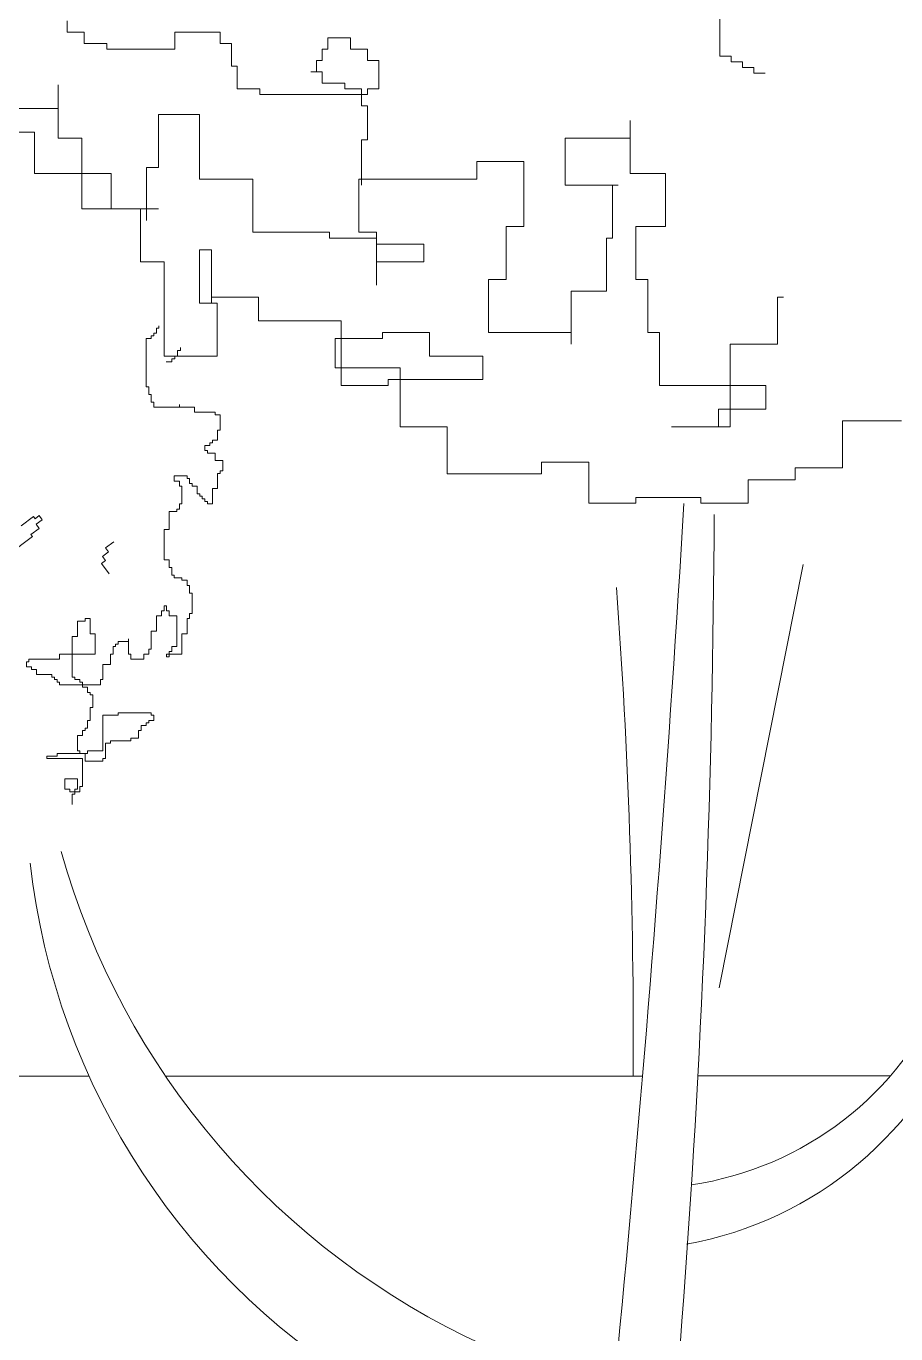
# Model space of a CAD drawing. Header units: millimetres. Extents: x -213 to 151, y -74 to 135.
# Drawn here: x 94.2019 to 94.3342, y -57.3034 to -57.1044 of the extents above; entities that cross this region are included whole.
import ezdxf

# ---------------------------------------------------------------- set-up
doc = ezdxf.new("R2010")
doc.units = ezdxf.units.MM
doc.header["$LTSCALE"] = 15
doc.layers.add('JJ2', color=3, linetype='Continuous')

# ---------------------------------------------------------------- blocks, each defined once
blk = doc.blocks.new('sf')
at = {"color": 84, "lineweight": 5}
for p, q in [((17886.92, 471584.63), (17886.92, 471571.48)), ((18045.22, 471578.43), (18032.07, 471578.43)), ((18032.07, 471578.43), (18032.07, 471575.14)), ((18045.22, 471573.5), (18045.22, 471578.43)), ((18076.47, 471578.43), (18071.53, 471578.43)), ((18071.53, 471578.43), (18071.53, 471575.14)), ((18076.47, 471581.71), (18076.47, 471578.43)), ((17994.24, 471573.5), (17994.24, 471576.78)), ((17994.24, 471576.78), (18000.82, 471576.78)), ((18000.82, 471576.78), (18000.82, 471573.5)), ((18028.78, 471575.14), (18028.78, 471568.57)), ((18032.07, 471575.14), (18028.78, 471575.14)), ((18071.53, 471575.14), (18064.96, 471575.14)), ((18064.96, 471575.14), (18064.96, 471573.5)), ((17886.92, 471571.48), (17883.63, 471571.48)), ((17883.63, 471571.48), (17883.63, 471569.84)), ((17989.31, 471570.21), (17989.31, 471573.5)), ((17989.31, 471573.5), (17994.24, 471573.5)), ((18000.82, 471573.5), (18002.47, 471573.5)), ((18002.47, 471573.5), (18002.47, 471570.21)), ((18064.96, 471573.5), (18045.22, 471573.5)), ((17880.34, 471568.2), (17877.05, 471568.2)), ((17877.05, 471568.2), (17877.05, 471566.56)), ((17883.63, 471569.84), (17880.34, 471569.84)), ((17880.34, 471569.84), (17880.34, 471568.2)), ((17986.02, 471570.21), (17989.31, 471570.21)), ((17986.02, 471562), (17986.02, 471570.21)), ((18002.47, 471570.21), (18004.11, 471570.21)), ((18005.76, 471566.92), (18002.47, 471566.92)), ((18002.47, 471566.92), (18002.47, 471563.64)), ((18004.11, 471570.21), (18004.11, 471566.92)), ((18004.11, 471566.92), (18005.76, 471566.92)), ((18028.78, 471568.57), (18027.13, 471568.57)), ((18027.13, 471568.57), (18027.13, 471562)), ((17877.05, 471566.56), (17873.77, 471566.56)), ((18002.47, 471563.64), (17995.89, 471563.64)), ((17995.89, 471563.64), (17995.89, 471562)), ((18079.1, 471556.28), (18079.1, 471563.12)), ((18079.1, 471563.12), (18079.1, 471547.72)), ((17989.31, 471562), (17986.02, 471562)), ((17989.31, 471560.35), (17989.31, 471562)), ((18020.56, 471560.35), (17989.31, 471560.35)), ((17995.89, 471562), (17990.96, 471562)), ((17990.96, 471562), (17990.96, 471557.07)), ((18027.13, 471562), (18020.56, 471562)), ((18020.56, 471562), (18020.56, 471560.35)), ((17990.96, 471557.07), (17989.31, 471557.07)), ((17989.31, 471557.07), (17989.31, 471547.21)), ((18099.64, 471556.28), (18079.1, 471556.28)), ((17913.02, 471552.86), (17913.02, 471537.46)), ((17913.02, 471547.72), (17913.02, 471552.86)), ((18038.01, 471554.57), (18038.01, 471535.75)), ((18049.99, 471554.57), (18038.01, 471554.57)), ((18049.99, 471539.17), (18049.99, 471554.57)), ((18085.95, 471537.46), (18085.95, 471549.43)), ((18085.95, 471549.43), (18099.64, 471549.43)), ((17931.86, 471547.72), (17913.02, 471547.72)), ((17931.86, 471534.04), (17931.86, 471547.72)), ((17989.31, 471547.21), (17990.96, 471547.21)), ((17990.96, 471547.21), (17990.96, 471534.06)), ((18072.25, 471547.72), (18072.25, 471527.2)), ((18079.1, 471547.72), (18072.25, 471547.72)), ((17957.54, 471540.88), (17943.84, 471540.88)), ((17943.84, 471540.88), (17943.84, 471522.06)), ((17957.54, 471535.75), (17957.54, 471540.88)), ((17913.02, 471537.46), (17902.75, 471537.46)), ((17902.75, 471537.46), (17902.75, 471522.06)), ((18053.42, 471539.17), (18049.99, 471539.17)), ((18053.42, 471523.77), (18053.42, 471539.17)), ((18063.69, 471527.2), (18063.69, 471537.46)), ((18063.69, 471537.46), (18085.95, 471537.46)), ((17918.16, 471534.04), (17916.45, 471534.04)), ((17916.45, 471534.04), (17931.86, 471534.04)), ((17918.16, 471518.64), (17918.16, 471534.04)), ((17991.78, 471535.75), (17957.54, 471535.75)), ((17991.78, 471520.35), (17991.78, 471535.75)), ((18038.01, 471535.75), (18022.6, 471535.75)), ((18022.6, 471535.75), (18022.6, 471520.35)), ((18055.13, 471527.2), (18049.99, 471527.2)), ((18049.99, 471527.2), (18063.69, 471527.2)), ((18072.25, 471527.2), (18053.42, 471527.2)), ((18053.42, 471527.2), (18053.42, 471523.77)), ((18055.13, 471511.8), (18055.13, 471527.2)), ((17902.75, 471522.06), (17911.31, 471522.06)), ((17911.31, 471522.06), (17911.31, 471506.67)), ((17943.84, 471522.06), (17948.98, 471522.06)), ((17948.98, 471522.06), (17948.98, 471506.67)), ((17919.87, 471518.64), (17918.16, 471518.64)), ((17919.87, 471503.25), (17919.87, 471518.64)), ((17986.64, 471504.96), (17986.64, 471520.35)), ((17986.64, 471520.35), (17991.78, 471520.35)), ((18000.34, 471518.64), (17986.64, 471518.64)), ((17986.64, 471518.64), (17986.64, 471516.93)), ((18022.6, 471520.35), (18000.34, 471520.35)), ((18000.34, 471520.35), (18000.34, 471518.64)), ((17986.64, 471516.93), (17972.95, 471516.93)), ((17972.95, 471516.93), (17972.95, 471511.8)), ((18034.58, 471515.22), (18038.01, 471515.22)), ((18034.58, 471499.82), (18034.58, 471515.22)), ((18038.01, 471515.22), (18038.01, 471499.82)), ((17972.95, 471511.8), (17986.64, 471511.8)), ((17986.64, 471511.8), (17986.64, 471504.96)), ((18048.28, 471511.8), (18055.13, 471511.8)), ((18048.28, 471484.43), (18048.28, 471511.8)), ((17911.31, 471506.67), (17907.89, 471506.67)), ((17907.89, 471506.67), (17907.89, 471491.27)), ((17948.98, 471506.67), (17954.11, 471506.67)), ((17954.11, 471506.67), (17954.11, 471491.27)), ((17930.14, 471503.25), (17919.87, 471503.25)), ((17930.14, 471487.85), (17930.14, 471503.25)), ((17870.22, 471501.53), (17868.51, 471501.53)), ((17870.22, 471487.85), (17870.22, 471501.53)), ((18020.89, 471494.69), (18020.89, 471501.53)), ((18020.89, 471501.53), (18034.58, 471501.53)), ((18038.01, 471499.82), (18032.87, 471499.82)), ((18032.87, 471499.82), (18032.87, 471484.43)), ((18034.58, 471501.53), (18034.58, 471499.82)), ((17904.46, 471491.27), (17904.46, 471475.87)), ((17907.89, 471491.27), (17904.46, 471491.27)), ((17954.11, 471491.27), (17930.14, 471491.27)), ((17930.14, 471491.27), (17930.14, 471487.85)), ((17984.93, 471491.27), (17971.23, 471491.27)), ((17971.23, 471491.27), (17971.23, 471484.43)), ((17984.93, 471489.56), (17984.93, 471491.27)), ((17996.92, 471475.87), (17996.92, 471494.69)), ((17996.92, 471494.69), (18020.89, 471494.69)), ((18049.81, 471492.5), (18049.81, 471493.24)), ((18050.55, 471492.5), (18049.81, 471492.5)), ((18050.55, 471491.02), (18050.55, 471492.5)), ((18051.29, 471491.02), (18050.55, 471491.02)), ((18051.29, 471490.28), (18051.29, 471491.02)), ((17883.92, 471487.85), (17870.22, 471487.85)), ((17883.92, 471463.9), (17883.92, 471487.85)), ((17998.63, 471489.56), (17984.93, 471489.56)), ((17998.63, 471481.01), (17998.63, 471489.56)), ((18052.03, 471490.28), (18051.29, 471490.28)), ((18052.03, 471489.54), (18052.03, 471490.28)), ((18053.51, 471489.54), (18052.03, 471489.54)), ((18053.51, 471475.49), (18053.51, 471489.54)), ((17955.82, 471484.43), (17955.82, 471477.58)), ((17971.23, 471484.43), (17955.82, 471484.43)), ((18032.87, 471484.43), (18048.28, 471484.43)), ((18043.58, 471486.04), (18043.58, 471486.86)), ((18044.41, 471486.04), (18043.58, 471486.04)), ((18044.41, 471484.4), (18044.41, 471486.04)), ((18045.23, 471484.4), (18044.41, 471484.4)), ((18045.23, 471483.58), (18045.23, 471484.4)), ((18046.05, 471483.58), (18045.23, 471483.58)), ((18046.05, 471482.75), (18046.05, 471483.58)), ((17979.79, 471481.01), (17998.63, 471481.01)), ((17979.79, 471463.9), (17979.79, 471481.01)), ((18047.69, 471482.75), (18046.05, 471482.75)), ((17904.46, 471475.87), (17873.64, 471475.87)), ((17873.64, 471475.87), (17873.64, 471469.03)), ((17955.82, 471477.58), (17983.22, 471477.58)), ((17983.22, 471477.58), (17983.22, 471475.87)), ((17983.22, 471475.87), (17996.92, 471475.87)), ((18052.03, 471471.06), (18052.03, 471473.27)), ((18052.03, 471473.27), (18052.77, 471473.27)), ((18052.77, 471473.27), (18052.77, 471475.49)), ((18052.77, 471475.49), (18053.51, 471475.49)), ((17873.64, 471469.03), (17887.34, 471469.03)), ((17887.34, 471469.03), (17887.34, 471463.9)), ((18039.45, 471468.1), (18039.45, 471469.58)), ((18039.45, 471469.58), (18043.89, 471469.58)), ((18043.89, 471469.58), (18043.89, 471470.32)), ((18043.89, 471470.32), (18043.89, 471469.58)), ((18043.89, 471469.58), (18051.29, 471469.58)), ((18051.29, 471469.58), (18051.29, 471471.06)), ((18051.29, 471471.06), (18052.03, 471471.06)), ((17834.27, 471465.61), (17851.39, 471465.61)), ((17851.39, 471465.61), (17851.39, 471451.92)), ((18032.05, 471462.92), (18032.05, 471467.36)), ((18032.05, 471467.36), (18033.53, 471467.36)), ((18033.53, 471467.36), (18033.53, 471468.1)), ((18033.53, 471468.1), (18039.45, 471468.1)), ((17901.04, 471463.9), (17883.92, 471463.9)), ((17887.34, 471463.9), (17901.04, 471463.9)), ((17966.1, 471450.21), (17966.1, 471463.9)), ((17966.1, 471463.9), (17979.79, 471463.9)), ((18032.79, 471462.92), (18032.05, 471462.92)), ((18032.79, 471459.97), (18032.79, 471462.92)), ((18034.27, 471459.97), (18032.79, 471459.97)), ((18034.27, 471459.23), (18034.27, 471459.97)), ((18035.01, 471459.23), (18034.27, 471459.23)), ((18035.01, 471458.49), (18035.01, 471459.23)), ((18036.49, 471458.49), (18035.01, 471458.49)), ((18035.75, 471456.27), (18035.75, 471457.01)), ((18035.75, 471457.01), (18036.49, 471457.01)), ((18036.49, 471457.01), (18036.49, 471458.49)), ((17925.01, 471453.63), (17938.7, 471453.63)), ((17925.01, 471441.66), (17925.01, 471453.63)), ((17938.7, 471453.63), (17938.7, 471450.21)), ((18031.31, 471451.09), (18031.31, 471454.05)), ((18031.31, 471454.05), (18033.53, 471454.05)), ((18033.53, 471456.27), (18035.75, 471456.27)), ((18033.53, 471454.05), (18033.53, 471456.27)), ((17851.39, 471451.92), (17865.08, 471451.92)), ((17865.08, 471451.92), (17865.08, 471448.5)), ((17938.7, 471450.21), (17966.1, 471450.21)), ((18032.05, 471451.09), (18031.31, 471451.09)), ((18032.05, 471450.35), (18032.05, 471451.09)), ((18032.79, 471450.35), (18032.05, 471450.35)), ((18032.79, 471445.92), (18032.79, 471450.35)), ((18045.37, 471449.61), (18041.67, 471449.61)), ((18041.67, 471449.61), (18041.67, 471448.87)), ((18045.37, 471448.14), (18045.37, 471449.61)), ((17865.08, 471448.5), (17878.78, 471448.5)), ((17878.78, 471448.5), (17878.78, 471441.66)), ((18034.27, 471445.92), (18032.79, 471445.92)), ((18034.27, 471441.48), (18034.27, 471445.92)), ((18040.19, 471446.66), (18038.71, 471446.66)), ((18038.71, 471446.66), (18038.71, 471444.44)), ((18040.93, 471447.4), (18040.19, 471447.4)), ((18040.19, 471447.4), (18040.19, 471446.66)), ((18041.67, 471448.87), (18040.93, 471448.87)), ((18040.93, 471448.87), (18040.93, 471447.4)), ((18043.15, 471441.48), (18043.15, 471446.66)), ((18043.15, 471446.66), (18043.89, 471446.66)), ((18043.89, 471446.66), (18043.89, 471448.14)), ((18043.89, 471448.14), (18045.37, 471448.14)), ((17878.78, 471441.66), (17892.48, 471441.66)), ((17892.48, 471441.66), (17892.48, 471443.37)), ((17892.48, 471443.37), (17911.31, 471443.37)), ((17911.31, 471443.37), (17911.31, 471441.66)), ((17911.31, 471441.66), (17925.01, 471441.66)), ((18036.49, 471442.22), (18035.75, 471442.22)), ((18035.75, 471442.22), (18035.75, 471441.48)), ((18037.23, 471442.96), (18036.49, 471442.96)), ((18036.49, 471442.96), (18036.49, 471442.22)), ((18037.97, 471443.7), (18037.23, 471443.7)), ((18037.23, 471443.7), (18037.23, 471442.96)), ((18038.71, 471444.44), (18037.97, 471444.44)), ((18037.97, 471444.44), (18037.97, 471443.7)), ((18035.75, 471441.48), (18034.27, 471441.48)), ((18043.89, 471441.48), (18043.15, 471441.48)), ((18043.89, 471440), (18043.89, 471441.48)), ((18044.63, 471440), (18043.89, 471440)), ((18044.63, 471439.26), (18044.63, 471440)), ((18046.85, 471439.26), (18044.63, 471439.26)), ((18046.85, 471434.09), (18046.85, 471439.26)), ((18084.6, 471438.09), (18083.72, 471436.91)), ((18085.79, 471437.2), (18084.6, 471438.09)), ((18086.23, 471437.79), (18085.79, 471437.2)), ((18089.78, 471435.13), (18086.23, 471437.79)), ((18048.33, 471434.09), (18046.85, 471434.09)), ((18048.33, 471425.21), (18048.33, 471434.09)), ((18083.72, 471436.91), (18085.49, 471435.58)), ((18085.49, 471435.58), (18084.6, 471434.39)), ((18084.6, 471434.39), (18086.97, 471432.62)), ((18065.31, 471428.74), (18062.95, 471430.52)), ((18086.97, 471432.62), (18086.53, 471432.02)), ((18086.53, 471432.02), (18093.63, 471426.69)), ((18064.43, 471427.56), (18065.31, 471428.74)), ((18066.2, 471426.23), (18064.43, 471427.56)), ((18046.11, 471420.78), (18046.11, 471423)), ((18046.11, 471423), (18046.85, 471423)), ((18046.85, 471425.21), (18048.33, 471425.21)), ((18046.85, 471423), (18046.85, 471425.21)), ((18064.28, 471421.2), (18066.5, 471424.16)), ((18065.31, 471425.05), (18066.2, 471426.23)), ((18066.5, 471424.16), (18065.31, 471425.05)), ((18041.67, 471417.82), (18041.67, 471419.3)), ((18041.67, 471419.3), (18043.15, 471419.3)), ((18043.15, 471419.3), (18043.15, 471420.04)), ((18043.15, 471420.04), (18045.37, 471420.04)), ((18045.37, 471420.04), (18045.37, 471420.78)), ((18045.37, 471420.78), (18046.11, 471420.78)), ((18040.19, 471409.69), (18040.19, 471415.6)), ((18040.19, 471415.6), (18040.93, 471415.6)), ((18040.93, 471415.6), (18040.93, 471417.82)), ((18040.93, 471417.82), (18041.67, 471417.82)), ((18048.33, 471411.9), (18047.59, 471411.9)), ((18047.59, 471411.9), (18047.59, 471410.43)), ((18048.33, 471410.43), (18048.33, 471411.9)), ((18040.93, 471409.69), (18040.19, 471409.69)), ((18040.93, 471408.21), (18040.93, 471409.69)), ((18041.67, 471408.21), (18040.93, 471408.21)), ((18041.67, 471403.77), (18041.67, 471408.21)), ((18046.85, 471408.95), (18044.63, 471408.95)), ((18044.63, 471408.95), (18044.63, 471400.07)), ((18047.59, 471410.43), (18046.85, 471410.43)), ((18046.85, 471410.43), (18046.85, 471408.95)), ((18049.07, 471410.43), (18048.33, 471410.43)), ((18049.07, 471408.95), (18049.07, 471410.43)), ((18050.55, 471408.95), (18049.07, 471408.95)), ((18050.55, 471404.51), (18050.55, 471408.95)), ((18071.27, 471408.21), (18069.79, 471408.21)), ((18069.79, 471408.21), (18069.79, 471403.77)), ((18071.27, 471407.47), (18071.27, 471408.21)), ((18073.49, 471407.47), (18071.27, 471407.47)), ((18073.49, 471403.03), (18073.49, 471407.47)), ((18043.15, 471403.77), (18041.67, 471403.77)), ((18043.15, 471397.86), (18043.15, 471403.77)), ((18052.03, 471404.51), (18050.55, 471404.51)), ((18052.03, 471399.33), (18052.03, 471404.51)), ((18069.79, 471403.77), (18068.31, 471403.77)), ((18068.31, 471403.77), (18068.31, 471397.86)), ((18044.63, 471400.07), (18046.11, 471400.07)), ((18046.11, 471400.07), (18046.11, 471398.6)), ((18058.69, 471401.55), (18058.69, 471402.29)), ((18058.69, 471402.29), (18058.69, 471397.86)), ((18061.65, 471401.55), (18058.69, 471401.55)), ((18061.65, 471400.81), (18061.65, 471401.55)), ((18062.39, 471400.81), (18061.65, 471400.81)), ((18062.39, 471400.07), (18062.39, 471400.81)), ((18063.13, 471400.07), (18062.39, 471400.07)), ((18063.13, 471397.86), (18063.13, 471400.07)), ((18074.97, 471403.03), (18073.49, 471403.03)), ((18074.97, 471391.2), (18074.97, 471403.03)), ((18047.59, 471397.86), (18043.15, 471397.86)), ((18046.11, 471398.6), (18046.85, 471398.6)), ((18046.85, 471398.6), (18046.85, 471397.12)), ((18046.85, 471397.12), (18047.59, 471397.12)), ((18047.59, 471397.12), (18047.59, 471397.86)), ((18052.77, 471399.33), (18052.03, 471399.33)), ((18052.77, 471397.86), (18052.77, 471399.33)), ((18054.25, 471397.86), (18052.77, 471397.86)), ((18054.25, 471396.38), (18054.25, 471397.86)), ((18057.95, 471396.38), (18054.25, 471396.38)), ((18058.69, 471397.86), (18057.95, 471397.86)), ((18057.95, 471397.86), (18057.95, 471396.38)), ((18063.87, 471397.86), (18063.13, 471397.86)), ((18063.87, 471394.9), (18063.87, 471397.86)), ((18068.31, 471397.86), (18078.67, 471397.86)), ((18078.67, 471397.86), (18078.67, 471396.38)), ((18078.67, 471396.38), (18087.55, 471396.38)), ((18087.55, 471396.38), (18087.55, 471395.64)), ((18066.09, 471394.9), (18063.87, 471394.9)), ((18066.09, 471390.46), (18066.09, 471394.9)), ((18085.33, 471393.42), (18085.33, 471391.94)), ((18086.81, 471393.42), (18085.33, 471393.42)), ((18088.29, 471394.16), (18086.81, 471394.16)), ((18086.81, 471394.16), (18086.81, 471393.42)), ((18087.55, 471395.64), (18088.29, 471395.64)), ((18088.29, 471395.64), (18088.29, 471394.16)), ((18066.83, 471390.46), (18066.09, 471390.46)), ((18066.83, 471388.98), (18066.83, 471390.46)), ((18078.67, 471388.98), (18066.83, 471388.98)), ((18072.01, 471388.24), (18072.01, 471389.72)), ((18072.01, 471389.72), (18072.75, 471389.72)), ((18072.75, 471389.72), (18072.75, 471390.46)), ((18072.75, 471390.46), (18074.23, 471390.46)), ((18074.23, 471391.2), (18074.97, 471391.2)), ((18074.23, 471390.46), (18074.23, 471391.2)), ((18079.41, 471389.72), (18078.67, 471389.72)), ((18078.67, 471389.72), (18078.67, 471388.98)), ((18080.15, 471390.46), (18079.41, 471390.46)), ((18079.41, 471390.46), (18079.41, 471389.72)), ((18080.89, 471391.2), (18080.15, 471391.2)), ((18080.15, 471391.2), (18080.15, 471390.46)), ((18085.33, 471391.94), (18080.89, 471391.94)), ((18080.89, 471391.94), (18080.89, 471391.2)), ((18069.05, 471382.33), (18069.05, 471386.03)), ((18069.05, 471386.03), (18069.79, 471386.03)), ((18069.79, 471386.03), (18069.79, 471386.76)), ((18069.79, 471386.76), (18070.53, 471386.76)), ((18070.53, 471386.76), (18070.53, 471388.24)), ((18070.53, 471388.24), (18072.01, 471388.24)), ((18061.65, 471380.85), (18052.03, 471380.85)), ((18052.03, 471380.85), (18052.03, 471380.11)), ((18061.65, 471380.11), (18061.65, 471380.85)), ((18069.79, 471382.33), (18069.05, 471382.33)), ((18069.79, 471378.63), (18069.79, 471382.33)), ((18052.03, 471380.11), (18051.29, 471380.11)), ((18051.29, 471380.11), (18051.29, 471378.63)), ((18051.29, 471378.63), (18052.77, 471378.63)), ((18052.77, 471378.63), (18052.77, 471377.89)), ((18052.77, 471377.89), (18053.51, 471377.89)), ((18053.51, 471377.89), (18053.51, 471377.15)), ((18053.51, 471377.15), (18054.99, 471377.15)), ((18054.99, 471377.15), (18054.99, 471375.67)), ((18066.09, 471380.11), (18061.65, 471380.11)), ((18066.09, 471369.76), (18066.09, 471380.11)), ((18070.53, 471378.63), (18069.79, 471378.63)), ((18070.53, 471376.41), (18070.53, 471378.63)), ((18054.99, 471375.67), (18055.73, 471375.67)), ((18055.73, 471375.67), (18055.73, 471373.46)), ((18055.73, 471373.46), (18057.95, 471373.46)), ((18057.95, 471373.46), (18057.95, 471372.72)), ((18071.27, 471376.41), (18070.53, 471376.41)), ((18071.27, 471375.67), (18071.27, 471376.41)), ((18072.01, 471375.67), (18071.27, 471375.67)), ((18072.01, 471374.2), (18072.01, 471375.67)), ((18073.49, 471374.2), (18072.01, 471374.2)), ((18073.49, 471369.76), (18073.49, 471374.2)), ((18057.95, 471372.72), (18063.87, 471372.72)), ((18063.87, 471372.72), (18063.87, 471371.98)), ((18063.87, 471371.98), (18065.35, 471371.98)), ((18065.35, 471371.98), (18065.35, 471367.54)), ((18070.53, 471369.76), (18066.09, 471369.76)), ((18070.53, 471369.02), (18070.53, 471369.76)), ((18072.75, 471369.02), (18072.75, 471369.76)), ((18072.75, 471369.76), (18073.49, 471369.76)), ((18065.35, 471367.54), (18066.09, 471367.54)), ((18066.09, 471367.54), (18066.09, 471366.8)), ((18066.09, 471366.8), (18071.27, 471366.8)), ((18079.41, 471369.02), (18070.53, 471369.02)), ((18071.27, 471366.8), (18071.27, 471369.02)), ((18071.27, 471369.02), (18072.75, 471369.02)), ((18072.01, 471359.41), (18072.01, 471367.54)), ((18072.01, 471367.54), (18082.37, 471367.54)), ((18079.41, 471368.28), (18079.41, 471369.02)), ((18082.37, 471368.28), (18079.41, 471368.28)), ((18082.37, 471367.54), (18082.37, 471368.28)), ((18072.75, 471359.41), (18072.01, 471359.41)), ((18072.75, 471357.93), (18072.75, 471359.41)), ((18073.49, 471358.67), (18073.49, 471361.63)), ((18073.49, 471361.63), (18077.19, 471361.63)), ((18074.23, 471358.67), (18073.49, 471358.67)), ((18074.23, 471357.19), (18074.23, 471358.67)), ((18077.19, 471358.67), (18075.71, 471358.67)), ((18075.71, 471358.67), (18075.71, 471357.93)), ((18077.19, 471361.63), (18077.19, 471358.67)), ((18075.71, 471357.93), (18072.75, 471357.93)), ((18074.97, 471357.19), (18074.23, 471357.19)), ((18074.97, 471354.23), (18074.97, 471357.19))]:
    blk.add_line(p, q, dxfattribs=at)
at = {"color": 43, "lineweight": 5}
for centre, radius, start, end in [((24701.72, 471849.47), 6816.53, 183.430024, 187.017115), ((21170.44, 471452.35), 3281.85, 180.24354, 188.18021), ((17862.18, 471401.39), 224.45, 294.4892, 344.2829), ((17882.52, 471360.61), 206.06, 299.772, 353.4655), ((17909.04, 471337.67), 94.89, 203.0672, 261.6209), ((17915.6, 471331.96), 107.08, 200.1112, 259.8206)]:
    blk.add_arc(centre, radius, start, end, dxfattribs=at)
blk = doc.blocks.new('elevation sofa')
at = {"layer": 'JJ2', "color": 4, "lineweight": 5}
for p, q in [((715868.53, -15178.42), (715881.29, -15242.81)), ((715855.24, -15256.23), (715884.54, -15256.23)), ((715892.95, -15256.24), (715965.53, -15256.24)), ((715977.17, -15256.24), (716337.76, -15256.28))]:
    blk.add_line(p, q, dxfattribs=at)
at = {"layer": 'JJ2', "color": 137, "lineweight": 5}
blk.add_arc((716838.5, -15251.54), 944.15, 175.77054, 180.28478, dxfattribs=at)

msp = doc.modelspace()

# ---------------------------------------------------------------- block references
at = {"lineweight": 5, "xscale": -0.0005240255359560251, "yscale": 0.0005240255359560251, "zscale": 0.0005240255359560251}
msp.add_blockref('sf', (103.68066, -304.22448), dxfattribs=at)
at = {"linetype": 'Continuous', "lineweight": 13, "xscale": -0.001, "yscale": 0.001, "zscale": 0.001}
msp.add_blockref('elevation sofa', (810.18862, -42.00791), dxfattribs=at)

doc.saveas('drawing.dxf')
